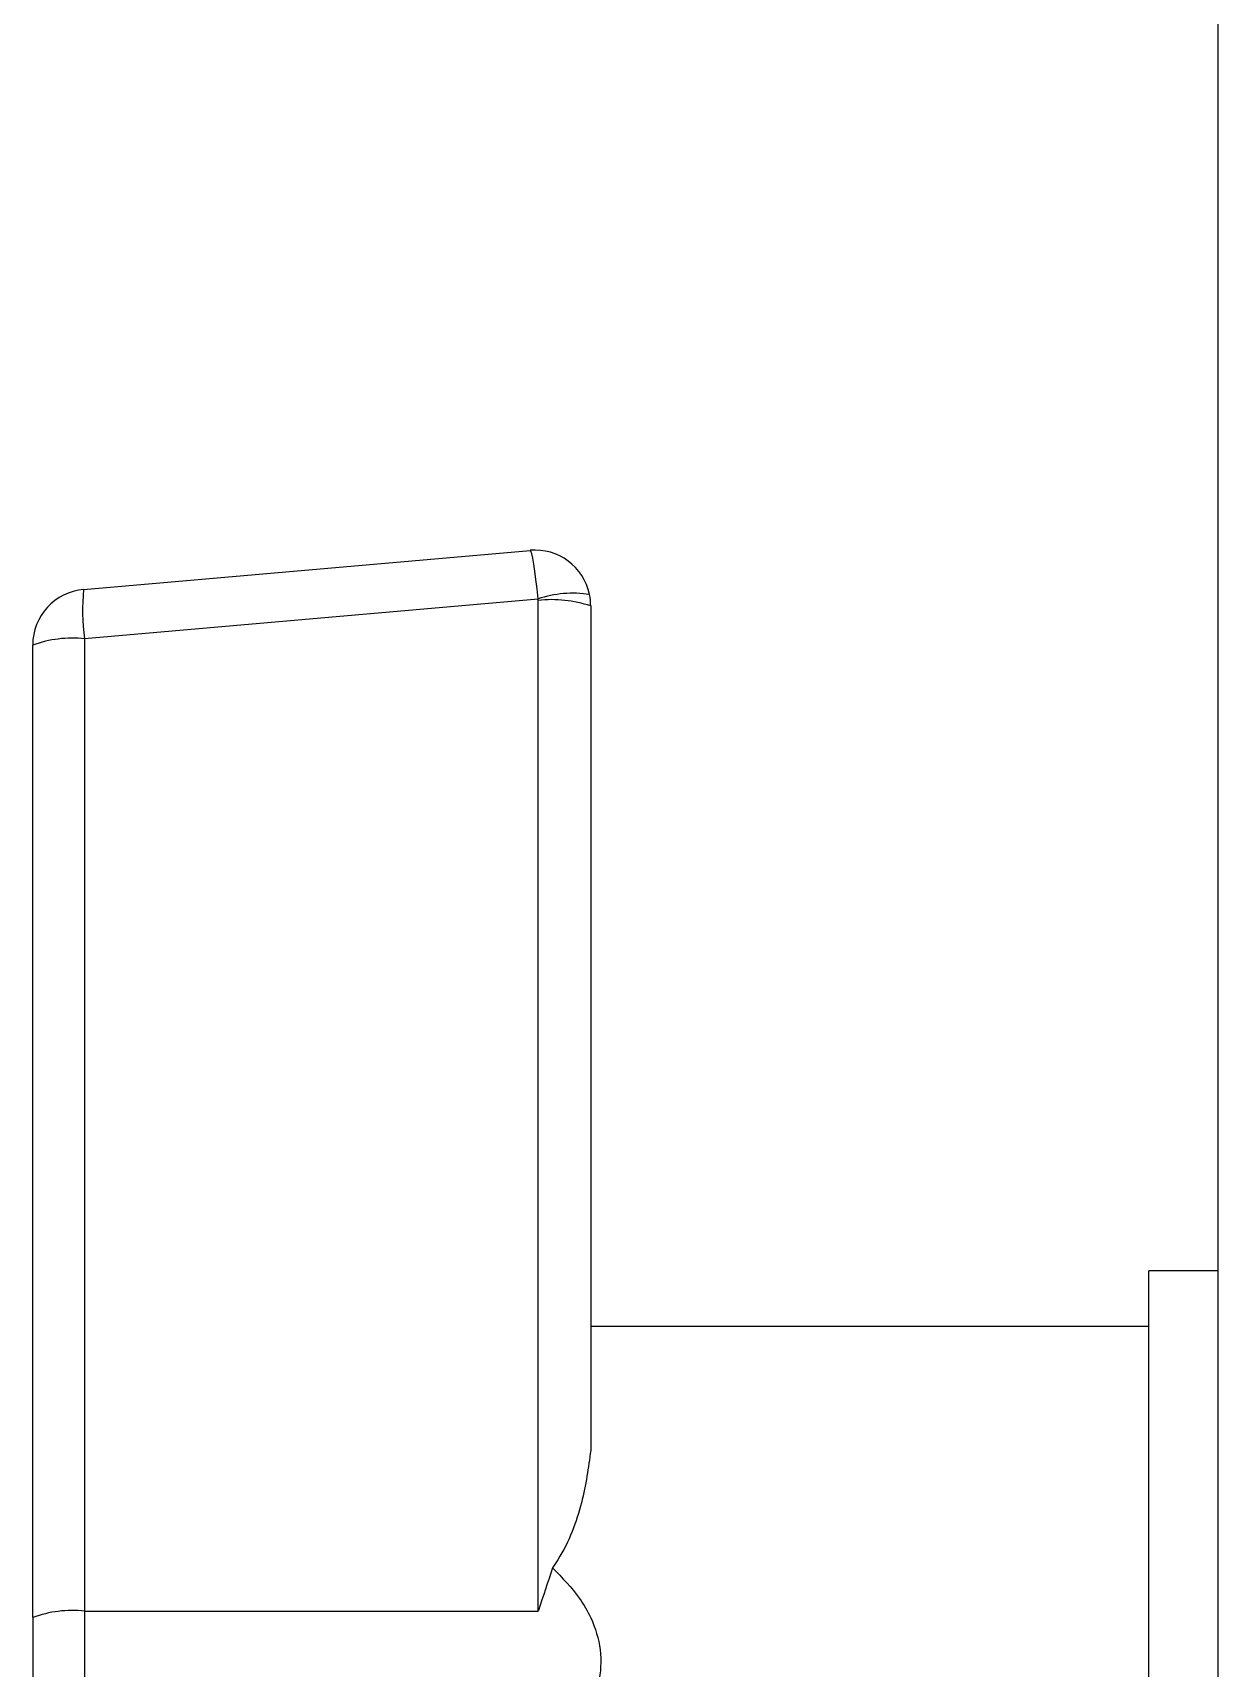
# Model space of a CAD drawing. Extents: x 12.3 to 108.7, y 1.1 to 80.4.
# Drawn here: x 98.234 to 99.562, y 34.276 to 36.107 of the extents above; entities that cross this region are included whole.
import ezdxf

# ---------------------------------------------------------------- set-up
doc = ezdxf.new("R2010")
doc.units = 0
doc.header["$MEASUREMENT"] = 0
doc.layers.add('OBJECT', color=7, linetype='CONTINUOUS')

msp = doc.modelspace()

# ---------------------------------------------------------------- linework, layer by layer
at = {"layer": 'OBJECT'}
for p, q in [((99.5622, 31.8583), (99.5622, 40.2109)), ((98.2912, 35.4837), (98.7912, 35.5274)), ((98.8002, 35.4729), (98.2923, 35.4285)), ((98.8003, 34.3399), (98.8003, 35.4714)), ((98.8592, 35.4652), (98.8592, 34.5197)), ((98.2342, 34.3328), (98.2342, 35.4214)), ((98.2923, 35.4285), (98.2923, 34.3398)), ((99.5622, 34.7208), (99.4842, 34.7208)), ((99.4842, 33.8458), (99.4842, 34.7208)), ((99.4842, 34.6583), (98.8592, 34.6583)), ((98.2923, 34.3398), (98.8003, 34.3399)), ((98.2342, 34.3328), (98.2342, 34.234))]:
    msp.add_line(p, q, dxfattribs=at)
for centre, radius, start, end in [((98.2967, 35.4214), 0.0625, 94.9996, 180.0002), ((98.5123, 35.4604), 0.2223, 173.9952, 188.2621), ((98.8394, 35.3569), 0.1225, 81.322, 108.6593), ((98.7928, 35.4714), 0.0075, 0.0007, 11.8104), ((98.8156, 35.3342), 0.138, 71.5906, 96.3394), ((98.7967, 35.4652), 0.0625, 0.0001, 11.8101), ((98.2787, 35.298), 0.1311, 84.0294, 109.8346), ((98.2787, 34.2094), 0.1311, 84.0294, 109.8342)]:
    msp.add_arc(centre, radius, start, end, dxfattribs=at)
for centre, major_axis, ratio, start_param, end_param in [((98.7967, 35.4652), (0.0422, 0.0461), 0.999978, 5.660617, 7.112557), ((98.7967, 35.4652), (-0.0054, 0.0623), 0.067151, 4.831418, 6.283358), ((98.2967, 34.2833), (0, 0.5), 0.008776, 1.457456, 1.683794)]:
    msp.add_ellipse(centre, major_axis=major_axis, ratio=ratio, start_param=start_param, end_param=end_param, dxfattribs=at)
for points, knots in [([(98.8592, 34.5197), (98.8566, 34.5006), (98.8513, 34.4615), (98.8339, 34.4142), (98.8185, 34.3912), (98.8165, 34.3881)], [0, 0, 0, 0, 0.454626, 0.927986, 1, 1, 1, 1]), ([(98.8165, 34.3881), (98.8112, 34.3724), (98.8058, 34.3563), (98.8004, 34.3401), (98.8003, 34.3399)], [0, 0, 0, 0, 0.982724, 1, 1, 1, 1]), ([(98.8165, 34.3881), (98.8272, 34.3772), (98.8437, 34.3604), (98.8619, 34.3292), (98.872, 34.2969), (98.87, 34.2623), (98.8552, 34.221), (98.8344, 34.1953), (98.8174, 34.1794), (98.8165, 34.1787)], [0, 0, 0, 0, 0.190457, 0.293194, 0.446601, 0.600717, 0.707922, 0.98553, 1, 1, 1, 1])]:
    msp.add_open_spline(points, degree=3, knots=knots, dxfattribs=at)

doc.saveas('drawing.dxf')
